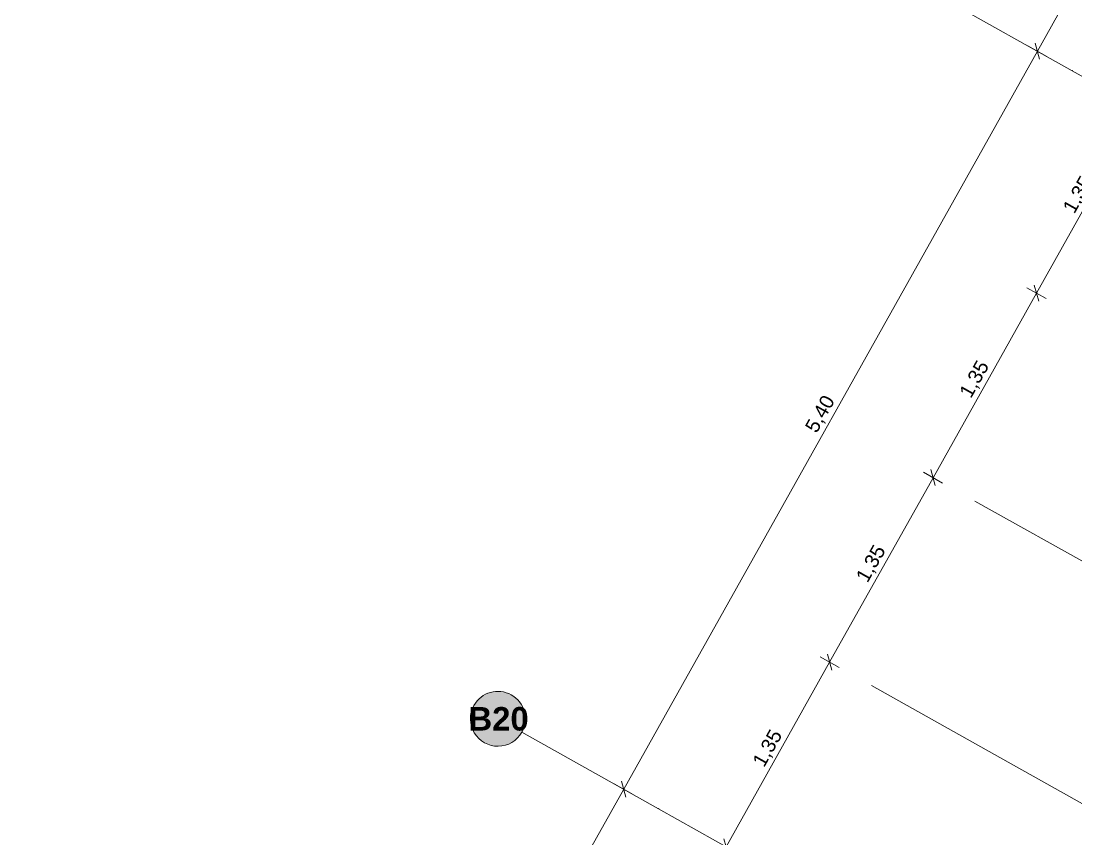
# Model space of a CAD drawing. Header units: metres. Extents: x -36 to 59, y 39 to 183.
# Drawn here: x -13.46 to -6.73, y 147.98 to 153.2 of the extents above; entities that cross this region are included whole.
import ezdxf

# ---------------------------------------------------------------- set-up
doc = ezdxf.new("R2010")
doc.units = ezdxf.units.M
doc.header["$MEASUREMENT"] = 0
for name, pattern in [('Achse', [0.0023, 0.0015, -0.0008]), ('Strichpunktlinie', [0.006703, 0.003528, -0.001764, 0, -0.001411]), ('Wipeout_Contour', [1, 0, -1])]:
    doc.linetypes.add(name, pattern=pattern)
for name, color, linetype in [('00  Raster', 7, 'Continuous'), ('00  Raster Ausbau', 7, 'Continuous'), ('00  Raster_Deckschraffur', 7, 'Continuous'), ('10  Fassade_Deckschraffur', 7, 'Continuous'), ('40  Bemaßung 1_ 50 AUSBAU', 7, 'Continuous'), ('40  Bemaßung 1_50 Achse', 7, 'Continuous'), ('Neubau_40  Bemaßung 1_50 Achse', 7, 'Continuous')]:
    doc.layers.add(name, color=color, linetype=linetype)
doc.styles.add('ERSTELLTER_STIL_1', font='')
doc.styles.add('ERSTELLTER_STIL_2', font='')
doc.styles.get('ERSTELLTER_STIL_1').set_extended_font_data('Arial')
doc.styles.get('ERSTELLTER_STIL_2').set_extended_font_data('Arial', bold=True)

msp = doc.modelspace()

# ---------------------------------------------------------------- wipeouts: each hides what was drawn before it
at = {"color": 254, "linetype": 'Wipeout_Contour', "lineweight": 0, "ltscale": 578.896248}
msp.add_wipeout([(1.5068, 161.8649), (-18.3925, 126.3498), (-18.2219, 126.2542), (1.6769, 161.7686)], dxfattribs=at).dxf.layer = '10  Fassade_Deckschraffur'

# ---------------------------------------------------------------- next in the draw order: wipeouts: each hides what was drawn before it
at = {"color": 254, "linetype": 'Wipeout_Contour', "lineweight": 0, "ltscale": 579.75037}
msp.add_wipeout([(1.2236, 162.0253), (-18.6764, 126.5088), (-18.6188, 126.4766), (1.2811, 161.9927)], dxfattribs=at).dxf.layer = '10  Fassade_Deckschraffur'

# ---------------------------------------------------------------- next in the draw order: wipeouts: each hides what was drawn before it
at = {"color": 254, "linetype": 'Wipeout_Contour', "lineweight": 0, "ltscale": 579.478914}
msp.add_wipeout([(-18.4602, 126.3877), (1.4393, 161.9032), (1.2811, 161.9927), (-18.6188, 126.4766)], dxfattribs=at).dxf.layer = '10  Fassade_Deckschraffur'

# ---------------------------------------------------------------- next in the draw order: wipeouts: each hides what was drawn before it
at = {"color": 254, "linetype": 'Wipeout_Contour', "lineweight": 0, "ltscale": 579.276268}
msp.add_wipeout([(1.4393, 161.9032), (-18.4602, 126.3877), (-18.4575, 126.3862), (1.4419, 161.9017)], dxfattribs=at).dxf.layer = '10  Fassade_Deckschraffur'

# ---------------------------------------------------------------- next in the draw order: wipeouts: each hides what was drawn before it
at = {"color": 254, "linetype": 'Wipeout_Contour', "lineweight": 0, "ltscale": 579.199343}
msp.add_wipeout([(1.4446, 161.9001), (-18.4548, 126.3847), (-18.4016, 126.3549), (1.4977, 161.8701)], dxfattribs=at).dxf.layer = '10  Fassade_Deckschraffur'

# ---------------------------------------------------------------- next in the draw order: wipeouts: each hides what was drawn before it
at = {"color": 254, "linetype": 'Wipeout_Contour', "lineweight": 0, "ltscale": 579.127053}
msp.add_wipeout([(-18.3972, 126.3524), (1.5021, 161.8676), (1.4977, 161.8701), (-18.4016, 126.3549)], dxfattribs=at).dxf.layer = '10  Fassade_Deckschraffur'

# ---------------------------------------------------------------- next in the draw order: wipeouts: each hides what was drawn before it
at = {"color": 254, "linetype": 'Wipeout_Contour', "lineweight": 0, "ltscale": 579.115676}
msp.add_wipeout([(1.5021, 161.8676), (-18.3972, 126.3524), (-18.3925, 126.3498), (1.5068, 161.8649)], dxfattribs=at).dxf.layer = '10  Fassade_Deckschraffur'

# ---------------------------------------------------------------- next in the draw order: hatches: boundary and pattern name
at = {"layer": '00  Raster_Deckschraffur', "linetype": 'Continuous', "lineweight": 0, "true_color": 0xffffff}
msp.add_hatch(color=7, dxfattribs=at).paths.add_polyline_path([(-10.5723, 148.8367, 1), (-10.2669, 148.6656, 1)])

# ---------------------------------------------------------------- next in the draw order: linework, layer by layer
at = {"layer": '00  Raster', "color": 7, "linetype": 'Strichpunktlinie', "lineweight": 13, "ltscale": 1000}
for q in [(-7.6274, 153.3765), (-6.755, 152.8877)]:
    msp.add_line((-6.755, 152.8877), q, dxfattribs=at)
at = {"layer": '00  Raster', "color": 5, "linetype": 'Strichpunktlinie', "lineweight": 13, "ltscale": 1000}
for q in [(-10.2669, 148.6656), (-9.3945, 148.1768)]:
    msp.add_line((-9.3945, 148.1768), q, dxfattribs=at)
at = {"layer": '00  Raster', "color": 5, "linetype": 'Continuous', "lineweight": 13, "ltscale": 1000, "flags": 128}
msp.add_lwpolyline([(-10.5723, 148.8367, 1), (-10.2669, 148.6656, 1)], format="xyb", close=True, dxfattribs=at)
at = {"layer": '00  Raster', "color": 7, "linetype": 'Strichpunktlinie', "lineweight": 13, "ltscale": 1000}
msp.add_point((-6.755, 152.8877), dxfattribs=at)
at = {"layer": '00  Raster', "color": 5, "linetype": 'Strichpunktlinie', "lineweight": 13, "ltscale": 1000}
msp.add_point((-9.3945, 148.1768), dxfattribs=at)
at = {"layer": '00  Raster Ausbau', "color": 251, "linetype": 'Achse', "lineweight": 18, "ltscale": 1000, "true_color": 0x5f5f5f}
msp.add_line((-6.5045, 149.6524), (-7.3768, 150.1412), dxfattribs=at)
at = {"layer": '00  Raster Ausbau', "color": 9, "linetype": 'Achse', "lineweight": 18, "ltscale": 1000}
for p, q in [((-7.1643, 148.4747), (-8.0367, 148.9635)), ((-6.2919, 147.9859), (-7.1643, 148.4747))]:
    msp.add_line(p, q, dxfattribs=at)
at = {"layer": '40  Bemaßung 1_ 50 AUSBAU', "color": 7, "linetype": 'Continuous', "lineweight": 13, "ltscale": 1000}
for p, q in [((-6.3232, 152.6458), (-6.983, 151.4681)), ((-6.9687, 151.417), (-6.9974, 151.5191)), ((-6.983, 151.4681), (-7.6429, 150.2903)), ((-7.0444, 151.5024), (-6.9217, 151.4337)), ((-7.7043, 150.3247), (-7.5816, 150.256)), ((-7.6285, 150.2393), (-7.6573, 150.3414)), ((-7.6429, 150.2903), (-8.3028, 149.1126)), ((-8.2884, 149.0615), (-8.3172, 149.1636)), ((-8.3028, 149.1126), (-8.9627, 147.9349)), ((-8.3642, 149.147), (-8.2415, 149.0782)), ((-8.9483, 147.8838), (-8.9771, 147.9859))]:
    msp.add_line(p, q, dxfattribs=at)
at = {"layer": 'Neubau_40  Bemaßung 1_50 Achse', "color": 7, "linetype": 'Continuous', "lineweight": 13, "ltscale": 1000}
for p, q in [((-6.9774, 153.0124), (-4.3379, 157.7233)), ((-6.9918, 153.0634), (-6.9631, 152.9613)), ((-9.617, 148.3015), (-6.9774, 153.0124)), ((-6.9161, 152.978), (-7.0388, 153.0468)), ((-9.6314, 148.3525), (-9.6026, 148.2504)), ((-12.2565, 143.5905), (-9.617, 148.3015)), ((-9.5557, 148.2671), (-9.6783, 148.3358))]:
    msp.add_line(p, q, dxfattribs=at)

# ---------------------------------------------------------------- next in the draw order: texts
at = {"layer": '00  Raster', "color": 5, "linetype": 'Continuous', "lineweight": 13, "insert": (-10.6075, 148.8262), "char_height": 0.15, "attachment_point": 1, "style": 'ERSTELLTER_STIL_2'}
msp.add_mtext('\\A1;{\\pql;\\pt0;\\fArial|b1|i0|c0|p38;B20}', dxfattribs=at)
at = {"layer": '40  Bemaßung 1_ 50 AUSBAU', "color": 7, "linetype": 'Continuous', "lineweight": 13, "char_height": 0.09, "width": 0.239452, "attachment_point": 7, "rotation": 60.73796, "style": 'ERSTELLTER_STIL_1'}
for insert in [(-6.7273, 151.9613), (-7.3872, 150.7835), (-8.0471, 149.6058), (-8.707, 148.4281)]:
    msp.add_mtext('\\A1;{\\pql;\\fArial|b0|i0|c0|p38;1,35}', dxfattribs=dict(at, insert=insert))
at = {"layer": '40  Bemaßung 1_50 Achse', "color": 7, "linetype": 'Continuous', "lineweight": 13, "insert": (-8.3714, 150.5613), "char_height": 0.09, "width": 0.239452, "attachment_point": 7, "rotation": 60.73796, "style": 'ERSTELLTER_STIL_1'}
msp.add_mtext('\\A1;{\\pql;\\fArial|b0|i0|c0|p38;5,40}', dxfattribs=at)

# ---------------------------------------------------------------- next in the draw order: wipeouts: each hides what was drawn before it
at = {"color": 254, "linetype": 'Wipeout_Contour', "lineweight": 0, "ltscale": 588.553942}
msp.add_wipeout([(-6.5613, 148.1311), (-6.5648, 148.1331), (-7.8797, 145.7863), (-7.8762, 145.7844)], dxfattribs=at).dxf.layer = '10  Fassade_Deckschraffur'

# ---------------------------------------------------------------- next in the draw order: linework, layer by layer
at = {"layer": '00  Raster', "color": 7, "linetype": 'Strichpunktlinie', "lineweight": 13, "ltscale": 1000}
msp.add_line((13.0171, 141.8094), (-6.755, 152.8877), dxfattribs=at)
at = {"layer": '00  Raster', "color": 5, "linetype": 'Strichpunktlinie', "lineweight": 13, "ltscale": 1000}
msp.add_line((10.3565, 137.1103), (-9.3945, 148.1768), dxfattribs=at)

doc.saveas('drawing.dxf')
